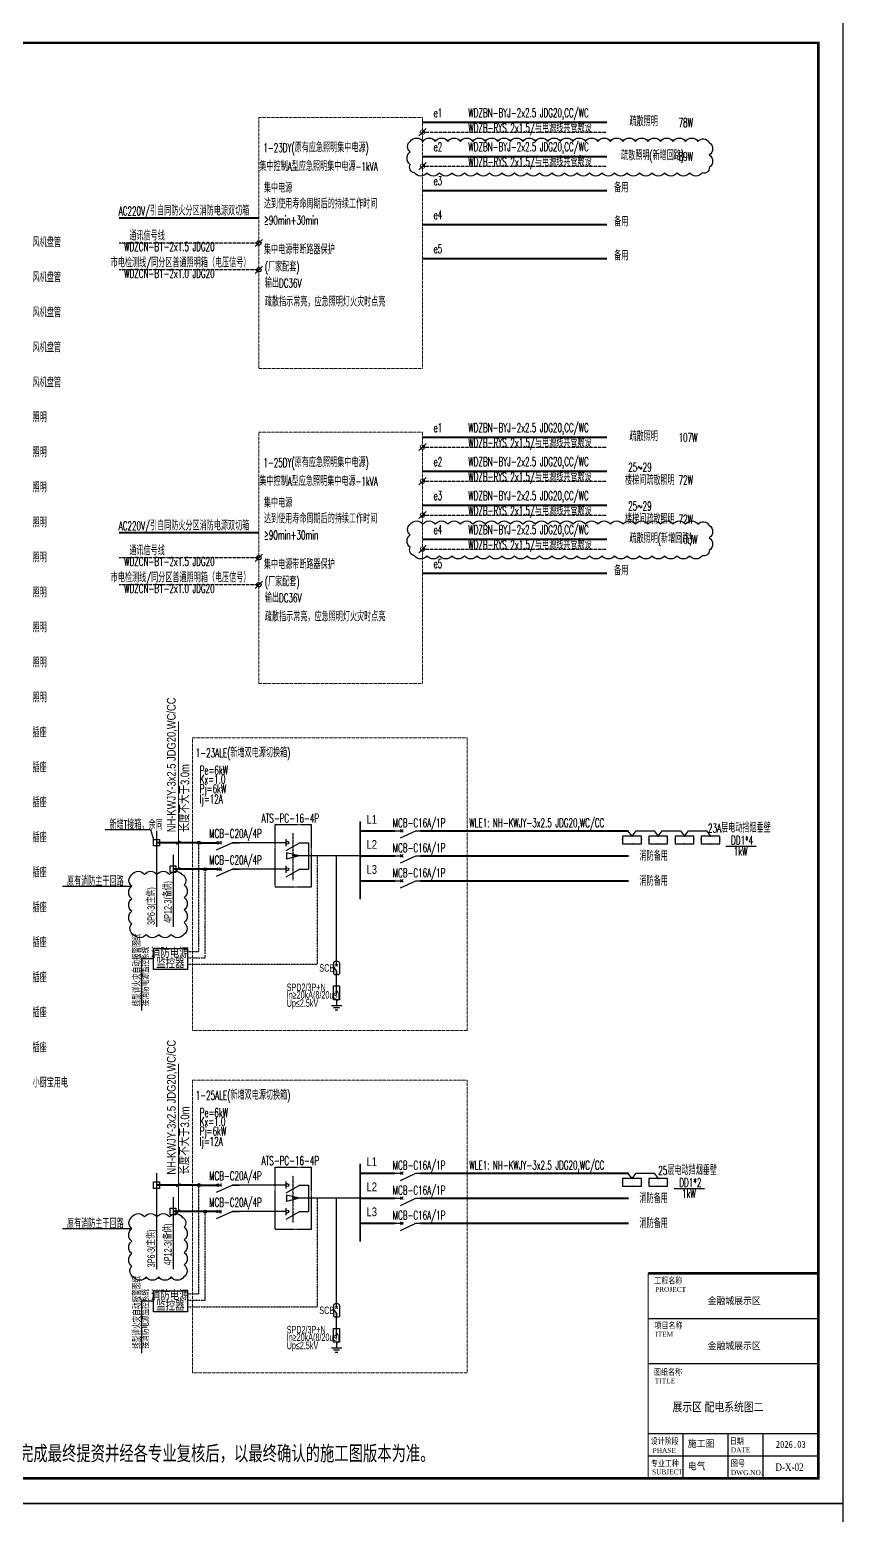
# Model space of a CAD drawing. Extents: x -284868 to 304789, y -137694 to 137894.
# Drawn here: x -232440 to -199914, y -40475 to 18925 of the extents above; entities that cross this region are included whole.
import ezdxf
from ezdxf.enums import TextEntityAlignment as Align

# ---------------------------------------------------------------- set-up
doc = ezdxf.new("R2010")
doc.units = 0
for name, pattern in [('__DASH', [0.35, 0.25, -0.1]), ('CENTER', [2, 1.25, -0.25, 0.25, -0.25]), ('DASH', [0.35, 0.25, -0.1]), ('DASHDOT', [1, 0.5, -0.25, 0, -0.25]), ('DASHEDX2', [1.5, 1, -0.5])]:
    doc.linetypes.add(name, pattern=pattern)
doc.layers.get('0').update_dxf_attribs({"linetype": 'CONTINUOUS'})
for name, color, linetype in [('-DL', 4, 'CONTINUOUS'), ('DQ-D04', 2, 'CONTINUOUS'), ('DQON', 4, 'CONTINUOUS'), ('DS', 7, 'CONTINUOUS'), ('E-EQUIP', 3, 'CONTINUOUS'), ('EQUIP', 241, 'CONTINUOUS'), ('EQUIP-照明', 3, 'CONTINUOUS'), ('EQUIP-箱柜', 3, 'CONTINUOUS'), ('PUB_TEXT', 7, 'CONTINUOUS'), ('PUB_TITLE', 4, 'CONTINUOUS'), ('TEL_TEXT', 7, 'CONTINUOUS'), ('TEL_TITLE', 7, 'CONTINUOUS'), ('WIRE-信号总线', 6, 'CONTINUOUS'), ('WIRE-照明', 130, 'CONTINUOUS'), ('XT_TEXT', 7, 'CONTINUOUS')]:
    doc.layers.add(name, color=color, linetype=linetype)
for name, color, linetype, lineweight in [('E-ANN1', 7, 'CONTINUOUS', 18), ('E-CIRC', 4, 'CONTINUOUS', 40), ('E-EQPM', 3, 'CONTINUOUS', 30)]:
    doc.layers.add(name, color=color, linetype=linetype, lineweight=lineweight)
doc.styles.add('_TEL_DIM', font='SIMPLEX', dxfattribs={"width": 0.8, "height": 3.5, "bigfont": 'HZTXT'})
doc.styles.add('_TEL_HZ', font='simplex.shx', dxfattribs={"width": 0.8, "height": 3.5, "bigfont": 'hztxt.shx'})
doc.styles.add('haiwens', font='haiwenrs.shx', dxfattribs={"width": 0.8, "height": 450, "bigfont": 'haiwenhz.shx'})
doc.styles.add('hw+txt', font='haiwenrs.shx', dxfattribs={"width": 0.8, "height": 3.5, "bigfont": 'hztxt.shx'})
doc.styles.add('HZ3', font='haiwenrs.shx', dxfattribs={"width": 0.8, "bigfont": 'haiwenhz.shx'})
doc.styles.add('STYLE1', font='', dxfattribs={"width": 0.8})
doc.styles.add('TITLE_En', font='Times New Roman.ttf', dxfattribs={"width": 0.8})
doc.styles.add('黑体', font='')
doc.styles.get('STYLE1').set_extended_font_data('SimSun')
doc.styles.get('黑体').set_extended_font_data('SimHei')

# ---------------------------------------------------------------- blocks, each defined once
blk = doc.blocks.new('A$C728773F2')
at = {"layer": 'WIRE-信号总线', "linetype": '__DASH'}
blk.add_lwpolyline([(0, -1000), (-5588, -1000)], dxfattribs=at)
at = {"layer": 'WIRE-信号总线', "linetype": '__DASH', "elevation": 0}
blk.add_lwpolyline([(0, -2076), (-5588, -2076)], dxfattribs=at)
at = {"layer": 'XT_TEXT'}
for p, q in [((-144, -1144), (144, -856)), ((-144, -2220), (144, -1932))]:
    blk.add_line(p, q, dxfattribs=at)
for centre in [(0, -1000), (0, -2076)]:
    blk.add_circle(centre, 88.8, dxfattribs=at)
at = {"layer": 'XT_TEXT', "style": '_TEL_HZ', "width": 0.6}
for s, p in [('通讯信号线', (-4465, -1000)), ('WDZCN-B1-2x1.5 JDG20', (-3575, -1425)), ('市电检测线/同分区普通照明箱（电压信号）', (-3127, -2076)), ('WDZCN-B1-2x1.0 JDG20', (-3575, -2500))]:
    blk.add_text(s, height=350, dxfattribs=at).set_placement(p, align=Align.BOTTOM_CENTER)
blk = doc.blocks.new('A$C1B495460')
at = {"layer": 'E-ANN1'}
blk.add_line((-144, -538), (144, -250), dxfattribs=at)
blk.add_circle((0, -394), 88.8, dxfattribs=at)
at = {"layer": 'E-CIRC', "linetype": 'Continuous', "ltscale": 0.5}
blk.add_lwpolyline([(0, 0), (7374, 0)], dxfattribs=at)
at = {"layer": 'WIRE-信号总线', "linetype": '__DASH'}
blk.add_lwpolyline([(0, -394), (7372, -394)], dxfattribs=at)
at = {"layer": 'XT_TEXT', "style": '_TEL_HZ', "width": 0.6}
for s, p in [('WDZBN-BYJ-2x2.5 JDG20,CC/WC', (1831, 206)), ('WDZB-RYS 2x1.5/与电源线共管敷设', (1829, -394))]:
    blk.add_text(s, height=350, dxfattribs=at).set_placement(p)
blk = doc.blocks.new('A$C13650954')
at = {"layer": 'DQ-D04'}
for p, q in [((-65, -777), (65, -908)), ((65, -777), (-65, -908)), ((0, -842), (0, -634)), ((0, -1177), (-137, -982)), ((0, -1177), (0, -1411))]:
    blk.add_line(p, q, dxfattribs=at)
blk.add_lwpolyline([(78, -634), (-78, -634, 0.414214), (-194, -750), (-194, -1294, 0.414214), (-78, -1411), (78, -1411, 0.414214), (194, -1294), (194, -750, 0.414214)], format="xyb", close=True, dxfattribs=at)
at = {"layer": 'DQON'}
for p, q in [((0, -842), (0, 0)), ((0, -1877), (0, -1177)), ((0, -2924), (0, -3272))]:
    blk.add_line(p, q, dxfattribs=at)
at = {"layer": 'DQON', "color": 2}
for p, q in [((-183, -2924), (-183, -2096)), ((-183, -2096), (183, -2096)), ((0, -2657), (0, -1877)), ((183, -2096), (183, -2924)), ((-306, -3272), (306, -3272)), ((183, -2924), (-183, -2924)), ((183, -3399), (-183, -3399)), ((-79, -3517), (84, -3517))]:
    blk.add_line(p, q, dxfattribs=at)
blk.add_solid([(-82, -2405), (0, -2657), (82, -2405)], dxfattribs=at)
at = {"layer": 'TEL_TEXT', "style": 'HZ3'}
for s, width, p in [('SCB', 0.7, (-1036, -1238)), ('SPD2/3P+N', 0.6, (-2992, -2398)), ('In≥20kA(8/20us)', 0.6, (-2992, -2852)), ('Up≤2.5kV', 0.6, (-2992, -3345))]:
    blk.add_text(s, height=450, dxfattribs=dict(at, width=width)).set_placement(p)
blk = doc.blocks.new('_SWITCH')
at = {"layer": 'E-EQUIP'}
for p, q in [((-0.25, -0.2), (0, -0.75)), ((-0.047, -0.297), (0.047, -0.203)), ((-0.047, -0.203), (0.047, -0.297))]:
    blk.add_line(p, q, dxfattribs=at)
for points in [[(0, 0), (0, -0.25)], [(0, -0.75), (0, -1)]]:
    blk.add_lwpolyline(points, dxfattribs=at)
blk = doc.blocks.new('GDGHAGS')
at = {"layer": 'E-EQPM', "linetype": 'Continuous', "ltscale": 0.5}
blk.add_lwpolyline([(248782, -32697), (250142, -32697), (250142, -33541), (248782, -33541)], close=True, dxfattribs=at)
at = {"layer": 'EQUIP-照明'}
blk.add_lwpolyline([(248782, -33119), (248295, -33119), (248295, -35187)], dxfattribs=at)
at = {"layer": 'E-ANN1', "style": 'hw+txt', "width": 0.7}
for s, p in [('线型详火灾自动报警图纸', (248263, -35020)), ('接消防电源监控系统', (248601, -35008))]:
    blk.add_text(s, height=280, rotation=90, dxfattribs=at).set_placement(p)
at = {"layer": 'E-ANN1', "style": 'hw+txt', "width": 0.8}
for s, p in [('消防电源', (249430, -33073, -2000)), ('监控器', (249458, -33489, -2000))]:
    blk.add_text(s, height=350, dxfattribs=at).set_placement(p, align=Align.CENTER)
blk = doc.blocks.new('A$C2259086E')
at = {"layer": 'E-ANN1'}
for p, q in [((213, 0), (213, 5907)), ((136, 989), (289, 1130)), ((136, -71), (289, 71))]:
    blk.add_line(p, q, dxfattribs=at)
at = {"layer": 'E-ANN1', "style": 'hw+txt', "width": 0.8}
for s, p in [('NH-KWJY-3x2.5 JDG20,WC/CC', (105, 1478)), ('长度不大于3.0m', (649, 1478))]:
    blk.add_text(s, height=350, rotation=90, dxfattribs=at).set_placement(p)
blk = doc.blocks.new('$equip$00002928')
for p, q in [((-0.75, 0.6), (-0.75, 0)), ((0.75, 0.6), (-0.75, 0.6)), ((0.75, 0), (0.75, 0.6)), ((-0.75, 0), (0.75, 0))]:
    blk.add_line(p, q)
at = {"const_width": 0.04}
blk.add_lwpolyline([(-0.75, 0.6), (-0.75, 0), (0.75, 0), (0.75, 0.6), (-0.75, 0.6), (-0.75, 0)], dxfattribs=at)
for p in [(-0.75, 0.3), (0, 0.6), (0.75, 0.3), (0, 0)]:
    blk.add_point(p)
at = {"color": 7, "style": '_TEL_DIM', "flags": 1}
for tag in ['A', 'REMARK']:
    blk.add_attdef(tag, text='', height=0.00002, dxfattribs=at).set_placement((0, 0), align=Align.MIDDLE_CENTER)
blk = doc.blocks.new('TQ')
at = {"layer": 'PUB_TITLE', "color": 0}
for p, q in [((-275, 8250), (6525, 8250)), ((-275, 6450), (6525, 6450)), ((-275, 4650), (6525, 4650)), ((-275, 1850), (6525, 1850)), ((-275, 950), (6525, 950))]:
    blk.add_line(p, q, dxfattribs=at)
at = {"layer": 'PUB_TITLE', "color": 0, "ltscale": 20}
for p, q in [((1125, 50), (1125, 1850)), ((2925, 50), (2925, 1850)), ((4325, 50), (4325, 1850))]:
    blk.add_line(p, q, dxfattribs=at)
at = {"layer": 'PUB_TITLE', "ltscale": 20, "const_width": 100}
blk.add_lwpolyline([(-275, 50), (6525, 50), (6525, 8250), (-275, 8250)], dxfattribs=at)
at = {"layer": 'PUB_TITLE', "color": 6, "ltscale": 20, "const_width": 50}
blk.add_lwpolyline([(-275, 50), (-275, 8250)], dxfattribs=at)
at = {"layer": 'PUB_TEXT', "color": 3, "style": 'STYLE1', "width": 0.9}
for s, p in [('金融城展示区', (3163, 7162)), ('金融城展示区', (3163, 5362)), ('2026.03', (5425, 1409))]:
    blk.add_text(s, height=280, dxfattribs=at).set_placement(p, align=Align.MIDDLE)
for s, p in [('施工图', (1308, 1304)), ('电气', (1308, 404))]:
    blk.add_text(s, height=280, dxfattribs=at).set_placement(p)
at = {"layer": 'PUB_TITLE', "color": 0, "style": 'TITLE_En', "width": 0.8}
for s, height, p in [('工程名称', 250, (-29, 7960)), ('PROJECT', 200, (1, 7608)), ('项目名称', 250, (-26, 6165)), ('ITEM', 200, (4, 5813)), ('图纸名称', 250, (-41, 4307)), ('TITLE', 200, (-10, 3957)), ('PHASE', 200, (-97, 1170)), ('DATE', 200, (3029, 1190)), ('日期', 250, (2989, 1545)), ('SUBJECT', 200, (-121, 308)), ('DWG.NO.', 200, (3032, 283))]:
    blk.add_text(s, height=height, dxfattribs=at).set_placement(p, align=Align.MIDDLE_LEFT)
for s, p in [('设计阶段', (-178, 1423)), ('专业工种', (-167, 527))]:
    blk.add_text(s, height=250, dxfattribs=at).set_placement(p)
blk.add_text('图号', height=250, dxfattribs=at).set_placement((3312, 654), align=Align.MIDDLE_CENTER)

msp = doc.modelspace()

# ---------------------------------------------------------------- linework, layer by layer
at = {"layer": '-DL'}
for p, q in [((-227371, -13106), (-227371, -16943)), ((-226709, -14065), (-226709, -16943)), ((-227371, -26796), (-227371, -30633)), ((-226709, -27755), (-226709, -30633))]:
    msp.add_line(p, q, dxfattribs=at)
at = {"layer": '-DL', "color": 0}
for points in [[(-227485, -13453), (-227258, -13453), (-227258, -13712), (-227485, -13712)], [(-226822, -14510), (-226595, -14510), (-226595, -14769), (-226822, -14769)], [(-227485, -27143), (-227258, -27143), (-227258, -27402), (-227485, -27402)], [(-226822, -28200), (-226595, -28200), (-226595, -28459), (-226822, -28459)]]:
    msp.add_lwpolyline(points, close=True, dxfattribs=at)
at = {"layer": 'DQON'}
for p, q in [((-222205, -13583), (-224350, -13583)), ((-221638, -13581), (-221300, -13581)), ((-221300, -13581), (-221300, -14641)), ((-219229, -14111), (-221953, -14111)), ((-220172, -17914), (-220172, -14111)), ((-222205, -14642), (-224347, -14642)), ((-221638, -14641), (-221300, -14641)), ((-222205, -27273), (-224350, -27273)), ((-221638, -27271), (-221300, -27271)), ((-221300, -27271), (-221300, -28331)), ((-219229, -27801), (-221953, -27801)), ((-220172, -31603), (-220172, -27801)), ((-222205, -28332), (-224347, -28332)), ((-221638, -28331), (-221300, -28331))]:
    msp.add_line(p, q, dxfattribs=at)
at = {"layer": 'DQON', "color": 2}
for p, q in [((-222205, -13441), (-222205, -13724)), ((-222205, -14501), (-222205, -14784)), ((-222205, -27131), (-222205, -27414)), ((-222205, -28191), (-222205, -28473))]:
    msp.add_line(p, q, dxfattribs=at)
at = {"layer": 'DQON', "color": 7, "linetype": 'DASHEDX2', "ltscale": 0.5}
for p, q in [((-221920, -13207), (-221920, -15091)), ((-221920, -26896), (-221920, -28781))]:
    msp.add_line(p, q, dxfattribs=at)
at = {"layer": 'DQON', "linetype": 'DASHDOT'}
for points in [[(-226129, -17928), (-225677, -17928), (-225677, -13583)], [(-226129, -18445), (-220939, -18445), (-220939, -14111)], [(-226129, -18187), (-225425, -18187), (-225425, -14642)], [(-226129, -31618), (-225677, -31618), (-225677, -27273)], [(-226129, -32135), (-220939, -32135), (-220939, -27801)], [(-226129, -31877), (-225425, -31877), (-225425, -28332)]]:
    msp.add_lwpolyline(points, dxfattribs=at)
at = {"layer": 'DQON', "color": 2}
for centre in [(-222146, -13583), (-222146, -14642), (-222146, -27273), (-222146, -28332)]:
    msp.add_circle(centre, 59.2, dxfattribs=at)
at = {"layer": 'E-ANN1', "linetype": 'DASH'}
for points in [[(-223282, 15418), (-216736, 15418), (-216736, 5373), (-223282, 5373)], [(-223282, 2829), (-216736, 2829), (-216736, -7217), (-223282, -7217)], [(-214954, -21091), (-225929, -21091), (-225929, -9388), (-214954, -9388), (-214954, -9388), (-214954, -9388)], [(-214954, -34781), (-225929, -34781), (-225929, -23078), (-214954, -23078), (-214954, -23078), (-214954, -23078)]]:
    msp.add_lwpolyline(points, close=True, dxfattribs=at)
at = {"layer": 'E-CIRC', "linetype": 'Continuous', "ltscale": 0.5}
for p, q in [((-219229, -13111), (-217847, -13111)), ((-216816, -13111), (-208507, -13111)), ((-219229, -14111), (-217847, -14111)), ((-216816, -14111), (-208507, -14111)), ((-219229, -15111), (-217847, -15111)), ((-216816, -15111), (-208507, -15111)), ((-219229, -26801), (-217847, -26801)), ((-216816, -26801), (-208507, -26801)), ((-219229, -27801), (-217847, -27801)), ((-216816, -27801), (-208507, -27801)), ((-219229, -28801), (-217847, -28801)), ((-216816, -28801), (-208507, -28801))]:
    msp.add_line(p, q, dxfattribs=at)
for points in [[(-216736, 12502), (-209362, 12502)], [(-223282, 11396), (-228870, 11396)], [(-216736, 11143), (-209362, 11143)], [(-216736, 9783), (-209362, 9783)], [(-223282, -1194), (-228870, -1194)], [(-216736, -2806), (-209362, -2806)], [(-225677, -13583), (-227371, -13583)], [(-225677, -13583), (-224914, -13583)], [(-224914, -14642), (-226709, -14642)], [(-225677, -27273), (-227371, -27273)], [(-225677, -27273), (-224914, -27273)], [(-224914, -28332), (-226709, -28332)]]:
    msp.add_lwpolyline(points, dxfattribs=at)
at = {"layer": 'E-CIRC', "linetype": 'Continuous', "ltscale": 0.5, "const_width": 72.9}
for points in [[(-219229, -12727), (-219229, -15848)], [(-219229, -26416), (-219229, -29538)]]:
    msp.add_lwpolyline(points, dxfattribs=at)
at = {"layer": 'E-EQPM', "linetype": 'Continuous', "ltscale": 0.5}
for points in [[(-224912, -13583), (-224791, -13583)], [(-224791, -13643), (-224791, -13522)], [(-224910, -14642), (-224789, -14642)], [(-224789, -14703), (-224789, -14582)], [(-224912, -27273), (-224791, -27273)], [(-224791, -27333), (-224791, -27212)], [(-224910, -28332), (-224789, -28332)], [(-224789, -28393), (-224789, -28271)]]:
    msp.add_lwpolyline(points, dxfattribs=at)
at = {"layer": 'EQUIP'}
for p, q in [((-221638, -13581), (-222202, -13902)), ((-221667, -14111), (-222172, -13986)), ((-222172, -13986), (-222172, -14236)), ((-221667, -14111), (-222172, -14236)), ((-221638, -14641), (-222202, -14962)), ((-221638, -27271), (-222202, -27592)), ((-221667, -27801), (-222172, -27676)), ((-222172, -27676), (-222172, -27926)), ((-221667, -27801), (-222172, -27926)), ((-221638, -28331), (-222202, -28651))]:
    msp.add_line(p, q, dxfattribs=at)
at = {"layer": 'EQUIP', "linetype": 'CENTER'}
for points in [[(-222633, -12859), (-221183, -12859), (-221183, -15363), (-222633, -15363)], [(-222633, -26549), (-221183, -26549), (-221183, -29053), (-222633, -29053)]]:
    msp.add_lwpolyline(points, close=True, dxfattribs=at)
at = {"layer": 'EQUIP'}
for centre in [(-225677, -13583), (-225425, -14642), (-225677, -27273), (-225425, -28332)]:
    msp.add_circle(centre, 61.6, dxfattribs=at)
at = {"layer": 'TEL_TITLE'}
for points in [[(-284014, -40000), (-199914, -40000), (-199914, 19400), (-284014, 19400)], [(-284014, -99400), (-199914, -99400), (-199914, -40000), (-284014, -40000)]]:
    msp.add_lwpolyline(points, close=True, dxfattribs=at)
at = {"layer": 'TEL_TITLE', "const_width": 100}
msp.add_lwpolyline([(-281514, -39000), (-200914, -39000), (-200914, 18400), (-281514, 18400)], close=True, dxfattribs=at)
at = {"layer": 'WIRE-照明'}
for points in [[(-217224, 14462, -0.520567), (-216724, 14462, -0.520567), (-216224, 14462, -0.520567), (-215724, 14462, -0.520567), (-215224, 14462, -0.520567), (-214724, 14462, -0.520567), (-214224, 14462, -0.520567), (-213724, 14462, -0.520567), (-213224, 14462, -0.520567), (-212724, 14462, -0.520567), (-212224, 14462, -0.520567), (-211724, 14462, -0.520567), (-211224, 14462, -0.520567), (-210724, 14462, -0.520567), (-210224, 14462, -0.520567), (-209724, 14462, -0.520567), (-209224, 14462, -0.520567), (-208724, 14462, -0.520567), (-208224, 14462, -0.520567), (-207724, 14462, -0.520567), (-207224, 14462, -0.520567), (-206724, 14462, -0.520567), (-206224, 14462, -0.520567), (-205724, 14462, -0.520567), (-205270, 14416, -0.520567), (-205270, 13916, -0.520567), (-205270, 13416, -0.520567), (-205558, 13204, -0.520567), (-206058, 13204, -0.520567), (-206558, 13204, -0.520567), (-207058, 13204, -0.520567), (-207558, 13204, -0.520567), (-208058, 13204, -0.520567), (-208558, 13204, -0.520567), (-209058, 13204, -0.520567), (-209558, 13204, -0.520567), (-210058, 13204, -0.520567), (-210558, 13204, -0.520567), (-211058, 13204, -0.520567), (-211558, 13204, -0.520567), (-212058, 13204, -0.520567), (-212558, 13204, -0.520567), (-213058, 13204, -0.520567), (-213558, 13204, -0.520567), (-214058, 13204, -0.520567), (-214558, 13204, -0.520567), (-215058, 13204, -0.520567), (-215558, 13204, -0.520567), (-216058, 13204, -0.520567), (-216558, 13204, -0.520567), (-217058, 13204, -0.520567), (-217224, 13538, -0.520567), (-217224, 14038, -0.520567)], [(-217224, -847, -0.520567), (-216724, -847, -0.520567), (-216224, -847, -0.520567), (-215724, -847, -0.520567), (-215224, -847, -0.520567), (-214724, -847, -0.520567), (-214224, -847, -0.520567), (-213724, -847, -0.520567), (-213224, -847, -0.520567), (-212724, -847, -0.520567), (-212224, -847, -0.520567), (-211724, -847, -0.520567), (-211224, -847, -0.520567), (-210724, -847, -0.520567), (-210224, -847, -0.520567), (-209724, -847, -0.520567), (-209224, -847, -0.520567), (-208724, -847, -0.520567), (-208224, -847, -0.520567), (-207724, -847, -0.520567), (-207224, -847, -0.520567), (-206724, -847, -0.520567), (-206224, -847, -0.520567), (-205724, -847, -0.520567), (-205270, -893, -0.520567), (-205270, -1393, -0.520567), (-205270, -1893, -0.520567), (-205558, -2105, -0.520567), (-206058, -2105, -0.520567), (-206558, -2105, -0.520567), (-207058, -2105, -0.520567), (-207558, -2105, -0.520567), (-208058, -2105, -0.520567), (-208558, -2105, -0.520567), (-209058, -2105, -0.520567), (-209558, -2105, -0.520567), (-210058, -2105, -0.520567), (-210558, -2105, -0.520567), (-211058, -2105, -0.520567), (-211558, -2105, -0.520567), (-212058, -2105, -0.520567), (-212558, -2105, -0.520567), (-213058, -2105, -0.520567), (-213558, -2105, -0.520567), (-214058, -2105, -0.520567), (-214558, -2105, -0.520567), (-215058, -2105, -0.520567), (-215558, -2105, -0.520567), (-216058, -2105, -0.520567), (-216558, -2105, -0.520567), (-217058, -2105, -0.520567), (-217224, -1771, -0.520567), (-217224, -1271, -0.520567)]]:
    msp.add_lwpolyline(points, format="xyb", close=True, dxfattribs=at)
for points in [[(-208361, -13322), (-208522, -13111)], [(-208361, -13322), (-208199, -13111), (-207475, -13111), (-207313, -13322)], [(-207313, -13322), (-207152, -13111), (-206428, -13111), (-206266, -13322)], [(-206266, -13322), (-206105, -13111), (-205381, -13111), (-205219, -13322)], [(-208361, -27012), (-208522, -26801)], [(-208361, -27012), (-208199, -26801), (-207475, -26801), (-207313, -27012)]]:
    msp.add_lwpolyline(points, dxfattribs=at)
at = {"layer": 'XT_TEXT'}
for p, q in [((-229425, -13060), (-227606, -13060)), ((-227606, -13060), (-227485, -13453)), ((-204606, -13717), (-203397, -13717)), ((-231126, -15323), (-228352, -15323)), ((-206674, -27407), (-205465, -27407)), ((-231126, -29013), (-228352, -29013))]:
    msp.add_line(p, q, dxfattribs=at)
for points in [[(-228352, -14854, -0.520567), (-227852, -14854, -0.520567), (-227352, -14854, -0.520567), (-226852, -14854, -0.520567), (-226352, -14854, -0.520567), (-226269, -15271, -0.520567), (-226269, -15771, -0.520567), (-226269, -16271, -0.520567), (-226269, -16771, -0.520567), (-226284, -17256, -0.520567), (-226784, -17256, -0.520567), (-227284, -17256, -0.520567), (-227784, -17256, -0.520567), (-228284, -17256, -0.520567), (-228352, -16823, -0.520567), (-228352, -16323, -0.520567), (-228352, -15823, -0.520567), (-228352, -15323, -0.520567)], [(-228352, -28544, -0.520567), (-227852, -28544, -0.520567), (-227352, -28544, -0.520567), (-226852, -28544, -0.520567), (-226352, -28544, -0.520567), (-226269, -28961, -0.520567), (-226269, -29461, -0.520567), (-226269, -29961, -0.520567), (-226269, -30461, -0.520567), (-226284, -30946, -0.520567), (-226784, -30946, -0.520567), (-227284, -30946, -0.520567), (-227784, -30946, -0.520567), (-228284, -30946, -0.520567), (-228352, -30513, -0.520567), (-228352, -30013, -0.520567), (-228352, -29513, -0.520567), (-228352, -29013, -0.520567)]]:
    msp.add_lwpolyline(points, format="xyb", close=True, dxfattribs=at)

# ---------------------------------------------------------------- block references
for p in [(-476272, 14891), (-476272, 1201)]:
    msp.add_blockref('GDGHAGS', p)
at = {"layer": 'E-EQPM', "linetype": 'Continuous', "ltscale": 0.5, "xscale": 1125, "yscale": 1125, "zscale": 1125, "rotation": 90}
for p in [(-217847, -13111), (-225194, -13583), (-217847, -14111), (-225191, -14642), (-217847, -15111), (-225194, -27273), (-217847, -26801), (-217847, -27801), (-225191, -28332), (-217847, -28801)]:
    msp.add_blockref('_SWITCH', p, dxfattribs=at)
at = {"layer": 'EQUIP', "xscale": 0.6666666666666665, "yscale": 0.6666666666666665, "zscale": 0.6666666666666665}
for p in [(-220172, -17914), (-220172, -31603)]:
    msp.add_blockref('A$C13650954', p, dxfattribs=at)
at = {"layer": 'EQUIP-箱柜', "xscale": 500, "yscale": 500, "zscale": 500}
for p in [(-208361, -13622), (-207313, -13622), (-206266, -13622), (-205219, -13622), (-208361, -27312), (-207313, -27312)]:
    msp.add_blockref('$equip$00002928', p, dxfattribs=at)
at = {"layer": 'PUB_TITLE', "color": 7}
msp.add_blockref('TQ', (-207439, -39050), dxfattribs=at)
at = {"layer": 'TEL_TEXT'}
for p in [(-226709, -14642), (-226709, -28332)]:
    msp.add_blockref('A$C2259086E', p, dxfattribs=at)
at = {"layer": 'WIRE-信号总线'}
for p in [(-216736, 15222), (-216736, 13862), (-216736, 2632), (-216736, 1272), (-216736, -87), (-216736, -1447)]:
    msp.add_blockref('A$C1B495460', p, dxfattribs=at)
at = {"layer": 'XT_TEXT'}
for p in [(-223282, 11396), (-223282, -1194)]:
    msp.add_blockref('A$C728773F2', p, dxfattribs=at)

# ---------------------------------------------------------------- texts
at = {"layer": 'DS', "style": 'haiwens', "width": 0.7}
for s, p in [('4P12-3(备供)', (-226771, -16789)), ('3P6-3(主供)', (-227434, -16874)), ('4P12-3(备供)', (-226771, -30479)), ('3P6-3(主供)', (-227434, -30564))]:
    msp.add_text(s, height=300, rotation=90, dxfattribs=at).set_placement(p)
at = {"layer": 'E-ANN1', "style": 'hw+txt', "width": 0.8}
for s, p in [('L1', (-218765, -12931, 0)), ('L2', (-218765, -13931, 0)), ('L3', (-218765, -14931, 0)), ('L1', (-218765, -26620, 0)), ('L2', (-218765, -27620, 0)), ('L3', (-218765, -28620, 0))]:
    msp.add_text(s, height=350, dxfattribs=at).set_placement(p, align=Align.BOTTOM_CENTER)
at = {"layer": 'PUB_TEXT', "color": 3, "style": 'TITLE_En', "width": 0.8}
msp.add_text('展示区 配电系统图二', height=350, dxfattribs=at).set_placement((-206740, -36320))
at = {"layer": 'PUB_TEXT', "color": 0, "style": '黑体', "width": 0.7}
msp.add_text('注：本版图纸为施工准备用，待装修设计单位完成最终提资并经各专业复核后，以最终确认的施工图版本为准。', height=600, dxfattribs=at).set_placement((-244324, -38294, 0))
at = {"layer": 'PUB_TEXT', "color": 3, "style": 'TITLE_En', "width": 0.8}
msp.add_text('D-X-02', height=300, dxfattribs=at).set_placement((-202065, -38549), align=Align.MIDDLE)
at = {"layer": 'XT_TEXT', "style": '_TEL_HZ', "width": 0.6}
for s, p in [('e1', (-216292, 15427)), ('疏散照明', (-208461, 15073)), ('78W', (-206499, 15035)), ('1-23DY(原有应急照明集中电源)', (-223098, 14030, -2857)), ('e2', (-216292, 14068)), ('集中控制A型应急照明集中电源-1kVA', (-223260, 13280, -2857)), ('疏散照明(新增回路)', (-208799, 13713)), ('89W', (-206499, 13676)), ('集中电源', (-223079, 12416)), ('e3', (-216292, 12708)), ('备用', (-209074, 12426)), ('达到使用寿命周期后的持续工作时间', (-223079, 11779)), ('≥90min+30min', (-223079, 11136)), ('e4', (-216292, 11349)), ('备用', (-209074, 11066)), ('风机盘管', (-232326, 10236, 0)), ('集中电源带断路器保护', (-223079, 9950)), ('e5', (-216292, 9989)), ('(厂家配套)', (-223039, 9259)), ('备用', (-209074, 9707)), ('风机盘管', (-232326, 8836, 0)), ('输出DC36V', (-223039, 8620)), ('风机盘管', (-232326, 7436, 0)), ('疏散指示常亮，应急照明灯火灾时点亮', (-223039, 7862)), ('风机盘管', (-232326, 6036, 0)), ('风机盘管', (-232326, 4636, 0)), ('照明', (-232326, 3236, 0)), ('e1', (-216292, 2838)), ('疏散照明', (-208461, 2483)), ('107W', (-206499, 2446)), ('照明', (-232326, 1836, 0)), ('1-25DY(原有应急照明集中电源)', (-223098, 1440, -2857)), ('e2', (-216292, 1478)), ('25~29', (-208513, 1257)), ('照明', (-232326, 436, 0)), ('集中控制A型应急照明集中电源-1kVA', (-223260, 691, -2857)), ('楼梯间疏散照明', (-208640, 728)), ('72W', (-206499, 744)), ('集中电源', (-223079, -174)), ('e3', (-216292, 118)), ('25~29', (-208513, -293)), ('达到使用寿命周期后的持续工作时间', (-223079, -810)), ('楼梯间疏散照明', (-208640, -822)), ('72W', (-206499, -822)), ('照明', (-232326, -964, 0)), ('≥90min+30min', (-223079, -1454)), ('e4', (-216292, -1241)), ('疏散照明(新增回路)', (-208461, -1596)), ('103W', (-206499, -1633)), ('照明', (-232326, -2364, 0)), ('集中电源带断路器保护', (-223079, -2639)), ('e5', (-216292, -2601)), ('(厂家配套)', (-223039, -3331)), ('备用', (-209074, -2883)), ('照明', (-232326, -3764, 0)), ('输出DC36V', (-223039, -3970)), ('疏散指示常亮，应急照明灯火灾时点亮', (-223039, -4728)), ('照明', (-232326, -5164, 0)), ('照明', (-232326, -6564, 0)), ('照明', (-232326, -7964, 0)), ('插座', (-232326, -9364, 0)), ('1-23ALE(新增双电源切换箱)', (-225803, -10168, -2857)), ('插座', (-232326, -10764, 0)), ('Pe=6kW', (-225643, -10861)), ('Kx=1.0', (-225643, -11215)), ('Pj=6kW', (-225643, -11598)), ('插座', (-232326, -12164, 0)), ('Ij=12A', (-225643, -12011)), ('ATS-PC-16-4P', (-223169, -12780)), ('新增T接箱，余同', (-229251, -13049)), ('MCB-C20A/4P', (-225268, -13389)), ('MCB-C16A/1P', (-217929, -12963)), ('WLE1:', (-214869, -12963)), ('NH-KWJY-3x2.5 JDG20,WC/CC', (-213923, -12963)), ('插座', (-232326, -13564, 0)), ('MCB-C16A/1P', (-217929, -13963)), ('DD1*4', (-204400, -13659, -20825)), ('MCB-C20A/4P', (-225268, -14448)), ('消防备用', (-208063, -14297, -20825)), ('插座', (-232326, -14964, 0)), ('MCB-C16A/1P', (-217929, -14963)), ('原有消防主干回路', (-230951, -15312)), ('消防备用', (-208063, -15297, -20825)), ('插座', (-232326, -16364, 0)), ('插座', (-232326, -17764, 0)), ('插座', (-232326, -19164, 0)), ('插座', (-232326, -20564, 0)), ('插座', (-232326, -21964, 0)), ('小厨宝用电', (-232326, -23364, 0)), ('1-25ALE(新增双电源切换箱)', (-225803, -23857, -2857)), ('Pe=6kW', (-225643, -24551)), ('Kx=1.0', (-225643, -24904)), ('Pj=6kW', (-225643, -25288)), ('Ij=12A', (-225643, -25700)), ('ATS-PC-16-4P', (-223169, -26469)), ('MCB-C20A/4P', (-225268, -27079)), ('MCB-C16A/1P', (-217929, -26653)), ('WLE1:', (-214869, -26653)), ('NH-KWJY-3x2.5 JDG20,WC/CC', (-213923, -26653)), ('MCB-C16A/1P', (-217929, -27653)), ('DD1*2', (-206469, -27348, -20825)), ('MCB-C20A/4P', (-225268, -28138)), ('消防备用', (-208063, -27987, -20825)), ('MCB-C16A/1P', (-217929, -28653)), ('原有消防主干回路', (-230951, -29002)), ('消防备用', (-208063, -28987, -20825))]:
    msp.add_text(s, height=350, dxfattribs=at).set_placement(p)
for p in [(-226272, 11396), (-226272, -1194)]:
    msp.add_text('AC220V/引自同防火分区消防电源双切箱', height=350, dxfattribs=at).set_placement(p, align=Align.BOTTOM_CENTER)
for s, p in [('23A层电动挡烟垂壁', (-204069, -13173)), ('1kW', (-204017, -14097)), ('25层电动挡烟垂壁', (-206138, -26863)), ('1kW', (-206085, -27787))]:
    msp.add_text(s, height=350, dxfattribs=at).set_placement(p, align=Align.CENTER)

doc.saveas('drawing.dxf')
